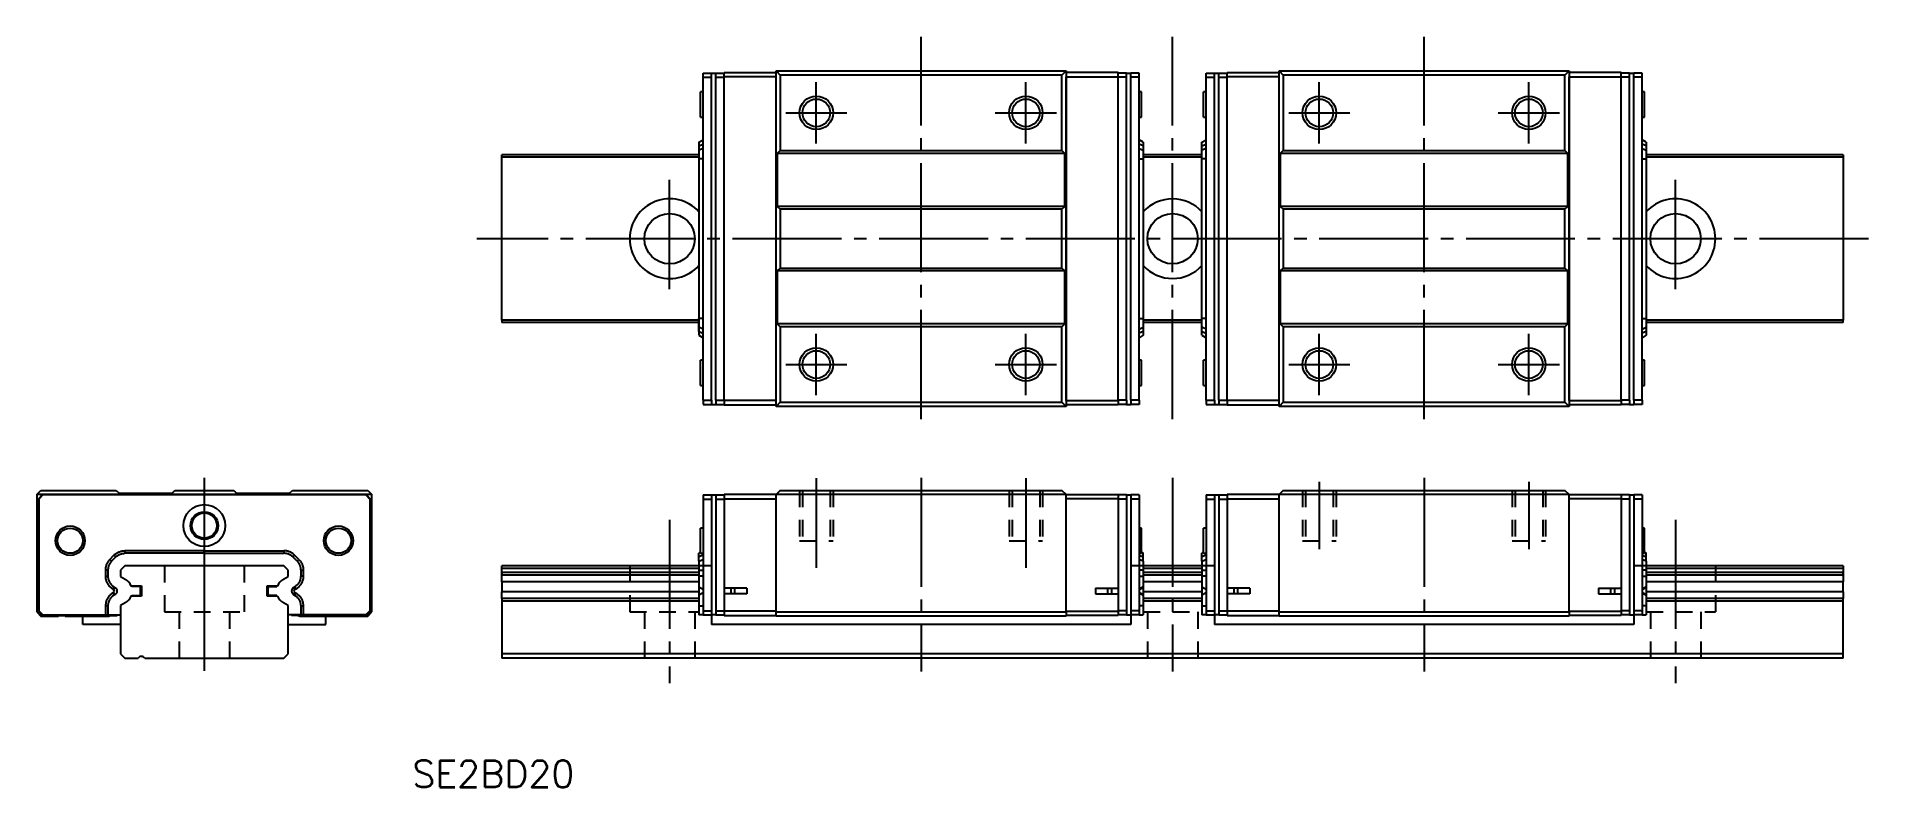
# Model space of a CAD drawing. Extents: x 42 to 260, y 706 to 796.
import ezdxf

# ---------------------------------------------------------------- set-up
doc = ezdxf.new("R2010")
doc.units = 0
doc.linetypes.add('CENTER', pattern=[17.5, 13, -1.5, 1.5, -1.5])
doc.linetypes.add('DASHED', pattern=[3.5, 2, -1.5])
doc.layers.get('0').update_dxf_attribs({"linetype": 'CONTINUOUS'})
doc.layers.add('CENTER', color=1, linetype='CENTER')
doc.styles.get("Standard").update_dxf_attribs({"font": 'txt.shx', "bigfont": '@extfont2.shx'})

msp = doc.modelspace()

# ---------------------------------------------------------------- linework, layer by layer
at = {"color": 7, "linetype": 'CONTINUOUS'}
for p, q in [((121.12, 791.55), (122.12, 791.55)), ((121.12, 791.05), (121.12, 791.55)), ((121.12, 752.55), (121.12, 791.05)), ((121.12, 791.05), (122.12, 791.05)), ((122.12, 791.05), (122.12, 791.55)), ((122.12, 791.55), (122.62, 791.55)), ((122.12, 752.55), (122.12, 791.05)), ((122.62, 791.55), (123.62, 791.55)), ((122.62, 791.05), (122.62, 791.55)), ((122.62, 752.55), (122.62, 791.05)), ((122.62, 791.05), (123.62, 791.05)), ((123.62, 791.6), (129.82, 791.6)), ((123.62, 791.1), (123.62, 791.6)), ((123.62, 752.5), (123.62, 791.1)), ((129.82, 791.1), (123.62, 791.1)), ((129.82, 791.8), (130.32, 791.3)), ((129.82, 791.8), (164.42, 791.8)), ((129.82, 791.1), (129.82, 791.8)), ((129.82, 752.5), (129.82, 791.1)), ((129.82, 752.5), (129.82, 791.1)), ((163.92, 791.3), (130.32, 791.3)), ((130.32, 791.3), (130.32, 782.3)), ((163.92, 791.3), (164.42, 791.8)), ((163.92, 782.3), (163.92, 791.3)), ((164.42, 791.8), (164.42, 791.1)), ((170.62, 791.6), (164.42, 791.6)), ((164.42, 791.1), (170.62, 791.1)), ((164.42, 752.5), (164.42, 791.1)), ((164.42, 791.1), (164.42, 752.5)), ((170.62, 791.1), (170.62, 791.6)), ((171.62, 791.55), (170.62, 791.55)), ((170.62, 752.5), (170.62, 791.1)), ((171.62, 791.05), (170.62, 791.05)), ((171.62, 791.05), (171.62, 791.55)), ((171.62, 791.55), (172.12, 791.55)), ((171.62, 752.55), (171.62, 791.05)), ((173.12, 791.55), (172.12, 791.55)), ((172.12, 791.05), (172.12, 791.55)), ((173.12, 791.05), (172.12, 791.05)), ((172.12, 752.55), (172.12, 791.05)), ((173.12, 791.05), (173.12, 791.55)), ((173.12, 752.55), (173.12, 791.05)), ((181.12, 791.55), (182.12, 791.55)), ((181.12, 791.05), (181.12, 791.55)), ((181.12, 752.55), (181.12, 791.05)), ((181.12, 791.05), (182.12, 791.05)), ((182.12, 791.05), (182.12, 791.55)), ((182.12, 791.55), (182.62, 791.55)), ((182.12, 752.55), (182.12, 791.05)), ((182.62, 791.55), (183.62, 791.55)), ((182.62, 791.05), (182.62, 791.55)), ((182.62, 752.55), (182.62, 791.05)), ((182.62, 791.05), (183.62, 791.05)), ((183.62, 791.6), (189.82, 791.6)), ((183.62, 791.1), (183.62, 791.6)), ((183.62, 752.5), (183.62, 791.1)), ((189.82, 791.1), (183.62, 791.1)), ((189.82, 791.8), (190.32, 791.3)), ((189.82, 791.8), (224.42, 791.8)), ((189.82, 791.1), (189.82, 791.8)), ((189.82, 752.5), (189.82, 791.1)), ((189.82, 752.5), (189.82, 791.1)), ((223.92, 791.3), (190.32, 791.3)), ((190.32, 791.3), (190.32, 782.3)), ((223.92, 791.3), (224.42, 791.8)), ((223.92, 782.3), (223.92, 791.3)), ((224.42, 791.8), (224.42, 791.1)), ((230.62, 791.6), (224.42, 791.6)), ((224.42, 791.1), (230.62, 791.1)), ((224.42, 752.5), (224.42, 791.1)), ((224.42, 791.1), (224.42, 752.5)), ((230.62, 791.1), (230.62, 791.6)), ((231.62, 791.55), (230.62, 791.55)), ((230.62, 752.5), (230.62, 791.1)), ((231.62, 791.05), (230.62, 791.05)), ((231.62, 791.05), (231.62, 791.55)), ((231.62, 791.55), (232.12, 791.55)), ((231.62, 752.55), (231.62, 791.05)), ((233.12, 791.55), (232.12, 791.55)), ((232.12, 791.05), (232.12, 791.55)), ((233.12, 791.05), (232.12, 791.05)), ((232.12, 752.55), (232.12, 791.05)), ((233.12, 791.05), (233.12, 791.55)), ((233.12, 752.55), (233.12, 791.05)), ((120.82, 786.3), (120.82, 789.3)), ((121.12, 789.3), (120.82, 789.3)), ((173.42, 789.3), (173.12, 789.3)), ((173.42, 786.3), (173.42, 789.3)), ((180.82, 786.3), (180.82, 789.3)), ((181.12, 789.3), (180.82, 789.3)), ((233.42, 789.3), (233.12, 789.3)), ((233.42, 786.3), (233.42, 789.3)), ((120.82, 786.3), (121.12, 786.3)), ((173.12, 786.3), (173.42, 786.3)), ((180.82, 786.3), (181.12, 786.3)), ((233.12, 786.3), (233.42, 786.3)), ((120.62, 783.3), (121.12, 783.6)), ((120.62, 783.3), (120.62, 760.3)), ((120.62, 782.86), (121.12, 783.07)), ((121.12, 782.57), (120.62, 782.36)), ((130.32, 782.3), (129.97, 781.95)), ((130.32, 782.3), (163.92, 782.3)), ((164.27, 781.95), (163.92, 782.3)), ((173.62, 783.3), (173.12, 783.6)), ((173.62, 782.86), (173.12, 783.07)), ((173.12, 782.57), (173.62, 782.36)), ((173.62, 783.3), (173.62, 760.3)), ((180.62, 783.3), (181.12, 783.6)), ((180.62, 760.3), (180.62, 783.3)), ((180.62, 782.86), (181.12, 783.07)), ((181.12, 782.57), (180.62, 782.36)), ((190.32, 782.3), (189.97, 781.95)), ((190.32, 782.3), (223.92, 782.3)), ((224.27, 781.95), (223.92, 782.3)), ((233.62, 783.3), (233.12, 783.6)), ((233.62, 782.86), (233.12, 783.07)), ((233.12, 782.57), (233.62, 782.36)), ((233.62, 783.3), (233.62, 760.3)), ((120.62, 781.8), (97.12, 781.8)), ((97.12, 781.5), (97.12, 781.8)), ((97.12, 762.1), (97.12, 781.5)), ((120.62, 781.5), (97.12, 781.5)), ((121.12, 781.3), (120.62, 781.3)), ((164.27, 781.95), (129.97, 781.95)), ((129.97, 781.95), (129.97, 775.65)), ((164.27, 775.65), (164.27, 781.95)), ((173.12, 781.3), (173.62, 781.3)), ((180.62, 781.8), (173.62, 781.8)), ((180.62, 781.5), (173.62, 781.5)), ((181.12, 781.3), (180.62, 781.3)), ((224.27, 781.95), (189.97, 781.95)), ((189.97, 781.95), (189.97, 775.65)), ((224.27, 775.65), (224.27, 781.95)), ((233.12, 781.3), (233.62, 781.3)), ((257.12, 781.8), (233.62, 781.8)), ((257.12, 781.5), (233.62, 781.5)), ((257.12, 781.8), (257.12, 781.5)), ((257.12, 781.5), (257.12, 762.1)), ((129.97, 775.65), (130.32, 775.3)), ((164.27, 775.65), (129.97, 775.65)), ((163.92, 775.3), (130.32, 775.3)), ((130.32, 775.3), (130.32, 768.3)), ((163.92, 775.3), (164.27, 775.65)), ((163.92, 768.3), (163.92, 775.3)), ((189.97, 775.65), (190.32, 775.3)), ((224.27, 775.65), (189.97, 775.65)), ((223.92, 775.3), (190.32, 775.3)), ((190.32, 775.3), (190.32, 768.3)), ((223.92, 775.3), (224.27, 775.65)), ((223.92, 768.3), (223.92, 775.3)), ((130.32, 768.3), (129.97, 767.95)), ((164.27, 767.95), (129.97, 767.95)), ((129.97, 767.95), (129.97, 761.65)), ((130.32, 768.3), (163.92, 768.3)), ((164.27, 767.95), (163.92, 768.3)), ((164.27, 761.65), (164.27, 767.95)), ((190.32, 768.3), (189.97, 767.95)), ((224.27, 767.95), (189.97, 767.95)), ((189.97, 767.95), (189.97, 761.65)), ((190.32, 768.3), (223.92, 768.3)), ((224.27, 767.95), (223.92, 768.3)), ((224.27, 761.65), (224.27, 767.95)), ((120.62, 762.1), (97.12, 762.1)), ((97.12, 762.1), (97.12, 761.8)), ((120.62, 761.8), (97.12, 761.8)), ((121.12, 762.3), (120.62, 762.3)), ((120.62, 761.24), (120.62, 762.3)), ((121.12, 761.03), (120.62, 761.24)), ((120.62, 760.74), (120.62, 761.24)), ((120.62, 760.74), (121.12, 760.53)), ((129.97, 761.65), (130.32, 761.3)), ((164.27, 761.65), (129.97, 761.65)), ((130.32, 761.3), (130.32, 752.3)), ((163.92, 761.3), (130.32, 761.3)), ((163.92, 761.3), (164.27, 761.65)), ((163.92, 752.3), (163.92, 761.3)), ((173.12, 762.3), (173.62, 762.3)), ((173.12, 761.03), (173.62, 761.24)), ((173.62, 760.74), (173.12, 760.53)), ((180.62, 762.1), (173.62, 762.1)), ((180.62, 761.8), (173.62, 761.8)), ((181.12, 762.3), (180.62, 762.3)), ((181.12, 761.03), (180.62, 761.24)), ((180.62, 760.74), (181.12, 760.53)), ((189.97, 761.65), (190.32, 761.3)), ((224.27, 761.65), (189.97, 761.65)), ((190.32, 761.3), (190.32, 752.3)), ((223.92, 761.3), (190.32, 761.3)), ((223.92, 761.3), (224.27, 761.65)), ((223.92, 752.3), (223.92, 761.3)), ((233.12, 762.3), (233.62, 762.3)), ((233.12, 761.03), (233.62, 761.24)), ((233.62, 760.74), (233.12, 760.53)), ((257.12, 762.1), (233.62, 762.1)), ((257.12, 761.8), (233.62, 761.8)), ((257.12, 761.8), (257.12, 762.1)), ((120.62, 760.3), (121.12, 760)), ((173.62, 760.3), (173.12, 760)), ((180.62, 760.3), (181.12, 760)), ((233.62, 760.3), (233.12, 760)), ((120.82, 754.3), (120.82, 757.3)), ((121.12, 757.3), (120.82, 757.3)), ((173.42, 757.3), (173.12, 757.3)), ((173.42, 754.3), (173.42, 757.3)), ((180.82, 754.3), (180.82, 757.3)), ((181.12, 757.3), (180.82, 757.3)), ((233.42, 757.3), (233.12, 757.3)), ((233.42, 754.3), (233.42, 757.3)), ((120.82, 754.3), (121.12, 754.3)), ((173.12, 754.3), (173.42, 754.3)), ((180.82, 754.3), (181.12, 754.3)), ((233.12, 754.3), (233.42, 754.3)), ((121.12, 752.55), (122.12, 752.55)), ((121.12, 752.55), (121.12, 752.05)), ((121.12, 752.05), (122.12, 752.05)), ((122.12, 752.55), (122.12, 752.05)), ((122.12, 752.05), (122.62, 752.05)), ((122.62, 752.55), (122.62, 752.05)), ((122.62, 752.55), (123.62, 752.55)), ((122.62, 752.05), (123.62, 752.05)), ((129.82, 752.5), (123.62, 752.5)), ((123.62, 752.5), (123.62, 752)), ((123.62, 752), (129.82, 752)), ((129.82, 751.8), (129.82, 752.5)), ((130.32, 752.3), (129.82, 751.8)), ((164.42, 751.8), (129.82, 751.8)), ((130.32, 752.3), (163.92, 752.3)), ((164.42, 751.8), (163.92, 752.3)), ((164.42, 752.5), (170.62, 752.5)), ((164.42, 752.5), (164.42, 751.8)), ((170.62, 752), (164.42, 752)), ((171.62, 752.55), (170.62, 752.55)), ((170.62, 752.5), (170.62, 752)), ((171.62, 752.05), (170.62, 752.05)), ((171.62, 752.55), (171.62, 752.05)), ((171.62, 752.05), (172.12, 752.05)), ((173.12, 752.55), (172.12, 752.55)), ((172.12, 752.55), (172.12, 752.05)), ((173.12, 752.05), (172.12, 752.05)), ((173.12, 752.55), (173.12, 752.05)), ((181.12, 752.55), (182.12, 752.55)), ((181.12, 752.55), (181.12, 752.05)), ((181.12, 752.05), (182.12, 752.05)), ((182.12, 752.55), (182.12, 752.05)), ((182.12, 752.05), (182.62, 752.05)), ((182.62, 752.55), (182.62, 752.05)), ((182.62, 752.55), (183.62, 752.55)), ((182.62, 752.05), (183.62, 752.05)), ((189.82, 752.5), (183.62, 752.5)), ((183.62, 752.5), (183.62, 752)), ((183.62, 752), (189.82, 752)), ((189.82, 751.8), (189.82, 752.5)), ((190.32, 752.3), (189.82, 751.8)), ((224.42, 751.8), (189.82, 751.8)), ((190.32, 752.3), (223.92, 752.3)), ((224.42, 751.8), (223.92, 752.3)), ((224.42, 752.5), (230.62, 752.5)), ((224.42, 752.5), (224.42, 751.8)), ((230.62, 752), (224.42, 752)), ((231.62, 752.55), (230.62, 752.55)), ((230.62, 752.5), (230.62, 752)), ((231.62, 752.05), (230.62, 752.05)), ((231.62, 752.55), (231.62, 752.05)), ((231.62, 752.05), (232.12, 752.05)), ((233.12, 752.55), (232.12, 752.55)), ((232.12, 752.55), (232.12, 752.05)), ((233.12, 752.05), (232.12, 752.05)), ((233.12, 752.55), (233.12, 752.05)), ((41.62, 741.3), (42.12, 741.8)), ((42.32, 741.3), (41.62, 741.3)), ((41.62, 741.3), (41.62, 727.3)), ((42.32, 741.3), (41.82, 740.8)), ((41.82, 740.8), (41.82, 730.15)), ((42.37, 741.25), (41.87, 740.75)), ((41.87, 740.75), (41.87, 727.45)), ((42.12, 741.8), (51.12, 741.8)), ((80.92, 741.3), (42.32, 741.3)), ((80.87, 741.25), (42.37, 741.25)), ((51.12, 741.8), (51.47, 741.45)), ((51.47, 741.45), (57.77, 741.45)), ((57.77, 741.45), (58.12, 741.8)), ((58.12, 741.8), (65.12, 741.8)), ((65.12, 741.8), (65.47, 741.45)), ((65.47, 741.45), (71.77, 741.45)), ((71.77, 741.45), (72.12, 741.8)), ((72.12, 741.8), (81.12, 741.8)), ((80.87, 741.25), (81.37, 740.75)), ((80.92, 741.3), (81.42, 740.8)), ((81.62, 741.3), (80.92, 741.3)), ((81.12, 741.8), (81.62, 741.3)), ((81.37, 740.75), (81.37, 727.45)), ((81.42, 740.8), (81.42, 730.15)), ((81.62, 727.3), (81.62, 741.3)), ((121.12, 741.25), (121.12, 740.75)), ((121.12, 741.25), (122.12, 741.25)), ((121.12, 740.75), (122.12, 740.75)), ((121.12, 740.75), (121.12, 727.45)), ((122.12, 741.25), (122.12, 740.75)), ((122.12, 741.25), (122.62, 741.25)), ((122.12, 740.75), (122.12, 727.45)), ((122.62, 741.25), (122.62, 740.75)), ((122.62, 741.25), (123.62, 741.25)), ((122.62, 740.75), (122.62, 727.45)), ((122.62, 740.75), (123.62, 740.75)), ((129.82, 741.3), (123.62, 741.3)), ((123.62, 741.3), (123.62, 740.8)), ((123.62, 740.8), (129.82, 740.8)), ((123.62, 740.8), (123.62, 730.15)), ((130.32, 741.8), (129.82, 741.3)), ((129.82, 727.3), (129.82, 741.3)), ((164.42, 741.3), (129.82, 741.3)), ((130.32, 741.8), (163.92, 741.8)), ((164.42, 741.3), (163.92, 741.8)), ((164.42, 741.3), (170.62, 741.3)), ((164.42, 727.3), (164.42, 741.3)), ((170.62, 740.8), (164.42, 740.8)), ((170.62, 741.3), (170.62, 740.8)), ((171.62, 741.25), (170.62, 741.25)), ((170.62, 740.8), (170.62, 730.15)), ((171.62, 740.75), (170.62, 740.75)), ((171.62, 741.25), (171.62, 740.75)), ((171.62, 741.25), (172.12, 741.25)), ((171.62, 740.75), (171.62, 727.45)), ((173.12, 741.25), (172.12, 741.25)), ((172.12, 741.25), (172.12, 740.75)), ((173.12, 740.75), (172.12, 740.75)), ((172.12, 740.75), (172.12, 727.45)), ((173.12, 741.25), (173.12, 740.75)), ((173.12, 740.75), (173.12, 727.45)), ((181.12, 741.25), (181.12, 740.75)), ((181.12, 741.25), (182.12, 741.25)), ((181.12, 740.75), (182.12, 740.75)), ((181.12, 740.75), (181.12, 727.45)), ((182.12, 741.25), (182.12, 740.75)), ((182.12, 741.25), (182.62, 741.25)), ((182.12, 740.75), (182.12, 727.45)), ((182.62, 741.25), (182.62, 740.75)), ((182.62, 741.25), (183.62, 741.25)), ((182.62, 740.75), (182.62, 727.45)), ((182.62, 740.75), (183.62, 740.75)), ((189.82, 741.3), (183.62, 741.3)), ((183.62, 741.3), (183.62, 740.8)), ((183.62, 740.8), (189.82, 740.8)), ((183.62, 740.8), (183.62, 730.15)), ((190.32, 741.8), (189.82, 741.3)), ((189.82, 727.3), (189.82, 741.3)), ((224.42, 741.3), (189.82, 741.3)), ((190.32, 741.8), (223.92, 741.8)), ((224.42, 741.3), (223.92, 741.8)), ((224.42, 741.3), (230.62, 741.3)), ((224.42, 727.3), (224.42, 741.3)), ((230.62, 740.8), (224.42, 740.8)), ((230.62, 741.3), (230.62, 740.8)), ((231.62, 741.25), (230.62, 741.25)), ((230.62, 740.8), (230.62, 730.15)), ((231.62, 740.75), (230.62, 740.75)), ((231.62, 741.25), (231.62, 740.75)), ((231.62, 741.25), (232.12, 741.25)), ((231.62, 740.75), (231.62, 727.45)), ((233.12, 741.25), (232.12, 741.25)), ((232.12, 741.25), (232.12, 740.75)), ((233.12, 740.75), (232.12, 740.75)), ((232.12, 740.75), (232.12, 727.45)), ((233.12, 741.25), (233.12, 740.75)), ((233.12, 740.75), (233.12, 727.45)), ((120.82, 735.8), (120.82, 737.3)), ((121.12, 737.3), (120.82, 737.3)), ((173.42, 737.3), (173.12, 737.3)), ((173.42, 735.8), (173.42, 737.3)), ((180.82, 735.8), (180.82, 737.3)), ((181.12, 737.3), (180.82, 737.3)), ((233.42, 737.3), (233.12, 737.3)), ((233.42, 735.8), (233.42, 737.3)), ((50.9, 734.13), (50.96, 734.18)), ((50.96, 734.18), (51.02, 734.23)), ((51.02, 734.23), (51.09, 734.27)), ((51.09, 734.27), (51.15, 734.32)), ((51.15, 734.32), (51.22, 734.36)), ((51.22, 734.36), (51.29, 734.39)), ((51.29, 734.39), (51.36, 734.43)), ((51.36, 734.43), (51.43, 734.46)), ((51.43, 734.46), (51.5, 734.49)), ((51.45, 734.14), (51.51, 734.17)), ((51.5, 734.49), (51.58, 734.51)), ((51.51, 734.17), (51.57, 734.19)), ((51.57, 734.19), (51.63, 734.22)), ((51.58, 734.51), (51.65, 734.54)), ((51.63, 734.22), (51.69, 734.24)), ((51.65, 734.54), (51.73, 734.56)), ((51.69, 734.24), (51.75, 734.25)), ((51.73, 734.56), (51.8, 734.57)), ((51.75, 734.25), (51.81, 734.27)), ((51.8, 734.57), (51.88, 734.58)), ((51.81, 734.27), (51.88, 734.28)), ((51.88, 734.58), (51.96, 734.59)), ((51.88, 734.28), (51.94, 734.29)), ((51.94, 734.29), (51.99, 734.29)), ((51.96, 734.59), (52.04, 734.6)), ((51.99, 734.29), (52.06, 734.3)), ((52.04, 734.6), (52.12, 734.6)), ((52.06, 734.3), (52.12, 734.3)), ((52.12, 734.6), (52.12, 734.3)), ((61.62, 734.6), (52.12, 734.6)), ((61.62, 734.3), (52.12, 734.3)), ((61.62, 734.3), (61.62, 734.6)), ((61.62, 734.6), (71.12, 734.6)), ((61.62, 734.3), (71.12, 734.3)), ((71.12, 734.6), (71.12, 734.3)), ((71.19, 734.6), (71.12, 734.6)), ((71.18, 734.3), (71.12, 734.3)), ((71.24, 734.29), (71.18, 734.3)), ((71.27, 734.59), (71.19, 734.6)), ((71.3, 734.29), (71.24, 734.29)), ((71.35, 734.58), (71.27, 734.59)), ((71.36, 734.28), (71.3, 734.29)), ((71.43, 734.57), (71.35, 734.58)), ((71.42, 734.27), (71.36, 734.28)), ((71.48, 734.25), (71.42, 734.27)), ((71.5, 734.56), (71.43, 734.57)), ((71.54, 734.24), (71.48, 734.25)), ((71.58, 734.54), (71.5, 734.56)), ((71.61, 734.22), (71.54, 734.24)), ((71.66, 734.51), (71.58, 734.54)), ((71.66, 734.19), (71.61, 734.22)), ((71.73, 734.49), (71.66, 734.51)), ((71.72, 734.17), (71.66, 734.19)), ((71.78, 734.14), (71.72, 734.17)), ((71.81, 734.46), (71.73, 734.49)), ((71.88, 734.43), (71.81, 734.46)), ((71.95, 734.39), (71.88, 734.43)), ((72.01, 734.36), (71.95, 734.39)), ((72.08, 734.32), (72.01, 734.36)), ((72.15, 734.27), (72.08, 734.32)), ((72.21, 734.23), (72.15, 734.27)), ((72.27, 734.18), (72.21, 734.23)), ((72.33, 734.13), (72.27, 734.18)), ((120.82, 734.42), (120.62, 734.3)), ((120.62, 733.86), (120.62, 734.3)), ((120.82, 734.3), (120.82, 735.8)), ((120.82, 734.3), (121.12, 734.3)), ((173.12, 734.3), (173.42, 734.3)), ((173.42, 734.3), (173.42, 735.8)), ((173.42, 734.42), (173.62, 734.3)), ((173.62, 733.86), (173.62, 734.3)), ((180.82, 734.42), (180.62, 734.3)), ((180.62, 733.86), (180.62, 734.3)), ((180.82, 734.3), (180.82, 735.8)), ((180.82, 734.3), (181.12, 734.3)), ((233.12, 734.3), (233.42, 734.3)), ((233.42, 734.3), (233.42, 735.8)), ((233.42, 734.42), (233.62, 734.3)), ((233.62, 733.86), (233.62, 734.3)), ((49.83, 732.53), (49.82, 732.45)), ((49.82, 732.45), (49.82, 732.38)), ((49.82, 732.38), (49.82, 732.3)), ((50.12, 732.3), (49.82, 732.3)), ((49.82, 732.3), (49.82, 731.58)), ((49.84, 732.61), (49.83, 732.53)), ((49.86, 732.69), (49.84, 732.61)), ((49.88, 732.76), (49.86, 732.69)), ((49.9, 732.84), (49.88, 732.76)), ((49.92, 732.91), (49.9, 732.84)), ((49.95, 732.99), (49.92, 732.91)), ((49.98, 733.06), (49.95, 732.99)), ((50.02, 733.13), (49.98, 733.06)), ((50.06, 733.2), (50.02, 733.13)), ((50.1, 733.26), (50.06, 733.2)), ((50.14, 733.33), (50.1, 733.26)), ((50.13, 732.48), (50.12, 732.42)), ((50.12, 732.42), (50.12, 732.36)), ((50.12, 732.36), (50.12, 732.3)), ((50.12, 732.3), (50.12, 731.58)), ((50.14, 732.54), (50.13, 732.48)), ((50.19, 733.39), (50.14, 733.33)), ((50.15, 732.6), (50.14, 732.54)), ((50.16, 732.66), (50.15, 732.6)), ((50.18, 732.73), (50.16, 732.66)), ((50.2, 732.79), (50.18, 732.73)), ((50.24, 733.45), (50.19, 733.39)), ((50.22, 732.85), (50.2, 732.79)), ((50.24, 732.9), (50.22, 732.85)), ((50.29, 733.51), (50.24, 733.45)), ((50.27, 732.96), (50.24, 732.9)), ((50.3, 733.01), (50.27, 732.96)), ((50.34, 733.57), (50.29, 733.51)), ((50.33, 733.08), (50.3, 733.01)), ((50.37, 733.14), (50.33, 733.08)), ((50.34, 733.57), (50.84, 734.07)), ((50.56, 733.36), (50.34, 733.57)), ((50.42, 733.2), (50.37, 733.14)), ((50.46, 733.25), (50.42, 733.2)), ((50.51, 733.31), (50.46, 733.25)), ((50.56, 733.36), (50.51, 733.31)), ((50.56, 733.36), (51.06, 733.86)), ((50.84, 734.07), (50.9, 734.13)), ((50.84, 734.07), (51.06, 733.86)), ((51.06, 733.86), (51.11, 733.91)), ((51.11, 733.91), (51.16, 733.95)), ((51.16, 733.95), (51.22, 734)), ((51.22, 734), (51.28, 734.04)), ((51.28, 734.04), (51.34, 734.08)), ((51.34, 734.08), (51.4, 734.12)), ((51.4, 734.12), (51.45, 734.14)), ((52.12, 732.8), (51.62, 732.3)), ((51.62, 732.3), (51.62, 731.52)), ((71.12, 732.8), (52.12, 732.8)), ((71.62, 732.3), (71.12, 732.8)), ((71.62, 731.52), (71.62, 732.3)), ((71.83, 734.12), (71.78, 734.14)), ((71.9, 734.08), (71.83, 734.12)), ((71.96, 734.04), (71.9, 734.08)), ((72.02, 734), (71.96, 734.04)), ((72.07, 733.95), (72.02, 734)), ((72.13, 733.91), (72.07, 733.95)), ((72.18, 733.86), (72.13, 733.91)), ((72.39, 734.07), (72.18, 733.86)), ((72.68, 733.36), (72.18, 733.86)), ((72.39, 734.07), (72.33, 734.13)), ((72.89, 733.57), (72.39, 734.07)), ((72.68, 733.36), (72.89, 733.57)), ((72.68, 733.36), (72.73, 733.31)), ((72.73, 733.31), (72.77, 733.25)), ((72.77, 733.25), (72.82, 733.2)), ((72.82, 733.2), (72.86, 733.14)), ((72.86, 733.14), (72.9, 733.08)), ((72.89, 733.57), (72.94, 733.51)), ((72.9, 733.08), (72.93, 733.01)), ((72.93, 733.01), (72.96, 732.96)), ((72.94, 733.51), (73, 733.45)), ((72.96, 732.96), (72.99, 732.9)), ((72.99, 732.9), (73.01, 732.85)), ((73, 733.45), (73.05, 733.39)), ((73.01, 732.85), (73.03, 732.79)), ((73.03, 732.79), (73.05, 732.73)), ((73.05, 733.39), (73.09, 733.33)), ((73.05, 732.73), (73.07, 732.66)), ((73.07, 732.66), (73.08, 732.6)), ((73.08, 732.6), (73.1, 732.54)), ((73.09, 733.33), (73.14, 733.26)), ((73.1, 732.54), (73.11, 732.48)), ((73.11, 732.48), (73.11, 732.42)), ((73.11, 732.42), (73.11, 732.36)), ((73.11, 732.36), (73.12, 732.3)), ((73.12, 732.3), (73.12, 731.58)), ((73.12, 732.3), (73.42, 732.3)), ((73.14, 733.26), (73.18, 733.2)), ((73.18, 733.2), (73.21, 733.13)), ((73.21, 733.13), (73.25, 733.06)), ((73.25, 733.06), (73.28, 732.99)), ((73.28, 732.99), (73.31, 732.91)), ((73.31, 732.91), (73.33, 732.84)), ((73.33, 732.84), (73.35, 732.76)), ((73.35, 732.76), (73.37, 732.69)), ((73.37, 732.69), (73.39, 732.61)), ((73.39, 732.61), (73.4, 732.53)), ((73.4, 732.53), (73.41, 732.45)), ((73.41, 732.45), (73.41, 732.38)), ((73.41, 732.38), (73.42, 732.3)), ((73.42, 732.3), (73.42, 731.58)), ((122.12, 732.8), (97.12, 732.8)), ((97.12, 730.9), (97.12, 732.8)), ((120.62, 732.5), (97.12, 732.5)), ((120.62, 732.02), (97.12, 732.02)), ((97.12, 732.02), (97.12, 731.7)), ((121.12, 734.07), (120.62, 733.86)), ((120.62, 733.36), (120.62, 733.86)), ((120.62, 733.36), (121.12, 733.57)), ((120.62, 733.36), (120.62, 732.3)), ((120.62, 732.3), (120.62, 731.58)), ((120.62, 732.3), (121.12, 732.3)), ((182.12, 732.8), (172.12, 732.8)), ((173.12, 734.07), (173.62, 733.86)), ((173.62, 733.36), (173.12, 733.57)), ((173.62, 732.3), (173.12, 732.3)), ((173.62, 733.36), (173.62, 733.86)), ((173.62, 733.36), (173.62, 732.3)), ((180.62, 732.5), (173.62, 732.5)), ((173.62, 732.3), (173.62, 731.58)), ((180.62, 732.02), (173.62, 732.02)), ((181.12, 734.07), (180.62, 733.86)), ((180.62, 733.36), (180.62, 733.86)), ((180.62, 733.36), (181.12, 733.57)), ((180.62, 733.36), (180.62, 732.3)), ((180.62, 732.3), (180.62, 731.58)), ((180.62, 732.3), (181.12, 732.3)), ((257.12, 732.8), (232.12, 732.8)), ((233.12, 734.07), (233.62, 733.86)), ((233.62, 733.36), (233.12, 733.57)), ((233.62, 732.3), (233.12, 732.3)), ((233.62, 733.36), (233.62, 733.86)), ((233.62, 733.36), (233.62, 732.3)), ((257.12, 732.5), (233.62, 732.5)), ((233.62, 732.3), (233.62, 731.58)), ((257.12, 732.02), (233.62, 732.02)), ((257.12, 732.8), (257.12, 730.9)), ((257.12, 731.7), (257.12, 732.02)), ((41.82, 730.15), (41.87, 730.15)), ((41.82, 730.15), (41.82, 729.45)), ((49.82, 731.58), (50.12, 731.58)), ((49.82, 731.58), (49.82, 731.5)), ((49.82, 731.5), (49.82, 731.42)), ((49.82, 731.42), (49.83, 731.34)), ((49.83, 731.34), (49.84, 731.26)), ((49.84, 731.26), (49.86, 731.19)), ((49.86, 731.19), (49.88, 731.11)), ((49.88, 731.11), (49.9, 731.04)), ((49.9, 731.04), (49.92, 730.96)), ((49.92, 730.96), (49.95, 730.89)), ((49.95, 730.89), (49.99, 730.82)), ((49.99, 730.82), (50.02, 730.75)), ((50.02, 730.75), (50.06, 730.68)), ((50.06, 730.68), (50.1, 730.61)), ((50.1, 730.61), (50.14, 730.54)), ((50.12, 731.58), (50.12, 731.5)), ((50.12, 731.5), (50.12, 731.43)), ((50.12, 731.43), (50.13, 731.35)), ((50.13, 731.35), (50.15, 731.27)), ((50.14, 730.54), (50.19, 730.48)), ((50.15, 731.27), (50.16, 731.2)), ((50.16, 731.2), (50.19, 731.13)), ((50.19, 731.13), (50.21, 731.07)), ((50.19, 730.48), (50.24, 730.42)), ((50.21, 731.07), (50.23, 731.01)), ((50.23, 731.01), (50.25, 730.95)), ((50.24, 730.42), (50.29, 730.36)), ((50.25, 730.95), (50.28, 730.9)), ((50.28, 730.9), (50.31, 730.84)), ((50.29, 730.36), (50.34, 730.31)), ((50.31, 730.84), (50.34, 730.78)), ((50.34, 730.78), (50.38, 730.73)), ((50.34, 730.31), (50.72, 730.02)), ((50.38, 730.73), (50.42, 730.68)), ((50.42, 730.68), (50.46, 730.63)), ((50.46, 730.63), (50.5, 730.58)), ((50.5, 730.58), (50.54, 730.54)), ((50.54, 730.54), (50.58, 730.49)), ((50.58, 730.49), (50.63, 730.45)), ((50.63, 730.45), (50.68, 730.41)), ((50.68, 730.41), (50.73, 730.37)), ((50.87, 730.28), (50.72, 730.02)), ((50.72, 730.02), (50.8, 729.97)), ((50.73, 730.37), (50.78, 730.33)), ((50.78, 730.33), (50.82, 730.31)), ((50.8, 729.97), (50.95, 730.23)), ((50.87, 729.9), (50.8, 729.97)), ((50.82, 730.31), (50.87, 730.28)), ((50.87, 730.28), (50.95, 730.23)), ((50.87, 729.9), (50.88, 729.9)), ((50.9, 729.8), (50.88, 729.9)), ((50.88, 729.7), (50.9, 729.8)), ((50.95, 730.23), (50.97, 730.22)), ((50.97, 730.22), (50.99, 730.2)), ((50.99, 730.2), (51.01, 730.19)), ((51.01, 730.19), (51.03, 730.17)), ((51.03, 730.17), (51.05, 730.16)), ((51.05, 730.16), (51.07, 730.14)), ((51.07, 730.14), (51.08, 730.13)), ((51.08, 730.13), (51.09, 730.11)), ((51.09, 730.11), (51.11, 730.09)), ((51.11, 730.09), (51.12, 730.08)), ((51.12, 730.08), (51.13, 730.06)), ((51.13, 730.06), (51.14, 730.04)), ((51.14, 730.04), (51.15, 730.02)), ((51.15, 730.02), (51.16, 730)), ((51.16, 730), (51.17, 729.98)), ((51.17, 729.98), (51.17, 729.96)), ((51.17, 729.96), (51.18, 729.94)), ((51.18, 729.94), (51.19, 729.92)), ((51.19, 729.92), (51.19, 729.9)), ((51.19, 729.9), (51.19, 729.88)), ((51.19, 729.88), (51.2, 729.86)), ((51.2, 729.86), (51.2, 729.84)), ((51.2, 729.84), (51.2, 729.82)), ((51.2, 729.82), (51.2, 729.8)), ((51.2, 729.8), (51.2, 729.78)), ((51.62, 731.52), (52.18, 731.2)), ((52.9, 730.4), (54.12, 730.4)), ((52.97, 730.35), (52.95, 730.4)), ((53.82, 730.35), (52.97, 730.35)), ((54.02, 729.45), (54.02, 730.15)), ((54.12, 730.4), (54.12, 729.2)), ((69.12, 730.4), (70.33, 730.4)), ((69.12, 729.2), (69.12, 730.4)), ((69.22, 729.45), (69.22, 730.15)), ((69.42, 730.35), (70.26, 730.35)), ((70.26, 730.35), (70.28, 730.4)), ((71.06, 731.2), (71.62, 731.52)), ((72.04, 729.88), (72.03, 729.86)), ((72.03, 729.86), (72.03, 729.84)), ((72.03, 729.84), (72.03, 729.82)), ((72.03, 729.82), (72.03, 729.8)), ((72.03, 729.8), (72.03, 729.78)), ((72.05, 729.92), (72.04, 729.9)), ((72.04, 729.9), (72.04, 729.88)), ((72.06, 729.96), (72.05, 729.94)), ((72.05, 729.94), (72.05, 729.92)), ((72.07, 729.98), (72.06, 729.96)), ((72.08, 730.02), (72.07, 730)), ((72.07, 730), (72.07, 729.98)), ((72.09, 730.04), (72.08, 730.02)), ((72.1, 730.06), (72.09, 730.04)), ((72.11, 730.08), (72.1, 730.06)), ((72.13, 730.09), (72.11, 730.08)), ((72.14, 730.11), (72.13, 730.09)), ((72.15, 730.13), (72.14, 730.11)), ((72.17, 730.14), (72.15, 730.13)), ((72.18, 730.16), (72.17, 730.14)), ((72.2, 730.17), (72.18, 730.16)), ((72.22, 730.19), (72.2, 730.17)), ((72.24, 730.2), (72.22, 730.19)), ((72.26, 730.22), (72.24, 730.2)), ((72.28, 730.23), (72.26, 730.22)), ((72.37, 730.28), (72.28, 730.23)), ((72.43, 729.97), (72.28, 730.23)), ((72.33, 729.8), (72.36, 729.9)), ((72.36, 729.7), (72.33, 729.8)), ((72.36, 729.9), (72.43, 729.97)), ((72.36, 729.9), (72.36, 729.9)), ((72.41, 730.31), (72.37, 730.28)), ((72.37, 730.28), (72.52, 730.02)), ((72.45, 730.33), (72.41, 730.31)), ((72.52, 730.02), (72.43, 729.97)), ((72.5, 730.37), (72.45, 730.33)), ((72.55, 730.41), (72.5, 730.37)), ((72.89, 730.31), (72.52, 730.02)), ((72.6, 730.45), (72.55, 730.41)), ((72.65, 730.49), (72.6, 730.45)), ((72.69, 730.54), (72.65, 730.49)), ((72.74, 730.58), (72.69, 730.54)), ((72.78, 730.63), (72.74, 730.58)), ((72.82, 730.68), (72.78, 730.63)), ((72.85, 730.73), (72.82, 730.68)), ((72.89, 730.78), (72.85, 730.73)), ((72.92, 730.84), (72.89, 730.78)), ((72.94, 730.36), (72.89, 730.31)), ((72.95, 730.9), (72.92, 730.84)), ((72.99, 730.42), (72.94, 730.36)), ((72.98, 730.95), (72.95, 730.9)), ((73, 731.01), (72.98, 730.95)), ((73.04, 730.48), (72.99, 730.42)), ((73.03, 731.07), (73, 731.01)), ((73.05, 731.13), (73.03, 731.07)), ((73.09, 730.54), (73.04, 730.48)), ((73.07, 731.2), (73.05, 731.13)), ((73.08, 731.27), (73.07, 731.2)), ((73.1, 731.35), (73.08, 731.27)), ((73.13, 730.61), (73.09, 730.54)), ((73.11, 731.43), (73.1, 731.35)), ((73.12, 731.58), (73.11, 731.5)), ((73.11, 731.5), (73.11, 731.43)), ((73.42, 731.58), (73.12, 731.58)), ((73.17, 730.68), (73.13, 730.61)), ((73.21, 730.75), (73.17, 730.68)), ((73.25, 730.82), (73.21, 730.75)), ((73.28, 730.89), (73.25, 730.82)), ((73.31, 730.96), (73.28, 730.89)), ((73.33, 731.04), (73.31, 730.96)), ((73.35, 731.11), (73.33, 731.04)), ((73.37, 731.19), (73.35, 731.11)), ((73.39, 731.26), (73.37, 731.19)), ((73.4, 731.34), (73.39, 731.26)), ((73.41, 731.42), (73.4, 731.34)), ((73.42, 731.58), (73.41, 731.5)), ((73.41, 731.5), (73.41, 731.42)), ((81.42, 730.15), (81.37, 730.15)), ((81.42, 730.15), (81.42, 729.45)), ((120.62, 731.7), (97.12, 731.7)), ((120.62, 730.9), (97.12, 730.9)), ((97.12, 730.9), (97.12, 729.7)), ((121.12, 731.58), (120.62, 731.58)), ((120.62, 731.58), (120.62, 730.28)), ((120.62, 730.28), (121.12, 730.02)), ((120.62, 730.28), (120.62, 730.23)), ((121.12, 729.97), (120.62, 730.23)), ((120.62, 730.23), (120.62, 729.36)), ((126.32, 730.15), (123.62, 730.15)), ((123.62, 730.15), (123.62, 729.45)), ((124.42, 730.15), (124.42, 729.45)), ((124.88, 730.15), (124.88, 729.45)), ((126.32, 730.15), (126.32, 729.45)), ((167.92, 730.15), (170.62, 730.15)), ((167.92, 730.15), (167.92, 729.45)), ((169.36, 730.15), (169.36, 729.45)), ((169.82, 730.15), (169.82, 729.45)), ((170.62, 730.15), (170.62, 729.45)), ((173.12, 731.58), (173.62, 731.58)), ((173.62, 730.28), (173.12, 730.02)), ((173.12, 729.97), (173.62, 730.23)), ((180.62, 731.7), (173.62, 731.7)), ((173.62, 731.58), (173.62, 730.28)), ((180.62, 730.9), (173.62, 730.9)), ((173.62, 730.28), (173.62, 730.23)), ((173.62, 730.23), (173.62, 729.36)), ((181.12, 731.58), (180.62, 731.58)), ((180.62, 731.58), (180.62, 730.28)), ((180.62, 730.28), (181.12, 730.02)), ((180.62, 730.28), (180.62, 730.23)), ((181.12, 729.97), (180.62, 730.23)), ((180.62, 730.23), (180.62, 729.36)), ((186.32, 730.15), (183.62, 730.15)), ((183.62, 730.15), (183.62, 729.45)), ((184.42, 730.15), (184.42, 729.45)), ((184.88, 730.15), (184.88, 729.45)), ((186.32, 730.15), (186.32, 729.45)), ((227.92, 730.15), (230.62, 730.15)), ((227.92, 730.15), (227.92, 729.45)), ((229.36, 730.15), (229.36, 729.45)), ((229.82, 730.15), (229.82, 729.45)), ((230.62, 730.15), (230.62, 729.45)), ((233.12, 731.58), (233.62, 731.58)), ((233.62, 730.28), (233.12, 730.02)), ((233.12, 729.97), (233.62, 730.23)), ((257.12, 731.7), (233.62, 731.7)), ((233.62, 731.58), (233.62, 730.28)), ((257.12, 730.9), (233.62, 730.9)), ((233.62, 730.28), (233.62, 730.23)), ((233.62, 730.23), (233.62, 729.36)), ((257.12, 729.7), (257.12, 730.9)), ((41.82, 729.45), (41.82, 727.4)), ((41.82, 729.45), (41.87, 729.45)), ((49.88, 728.48), (49.82, 728.02)), ((50.12, 728.02), (49.82, 728.02)), ((49.82, 728.02), (49.82, 726.95)), ((49.9, 728.56), (49.88, 728.48)), ((49.92, 728.63), (49.9, 728.56)), ((49.95, 728.7), (49.92, 728.63)), ((49.98, 728.77), (49.95, 728.7)), ((50.02, 728.85), (49.98, 728.77)), ((50.06, 728.91), (50.02, 728.85)), ((50.1, 728.98), (50.06, 728.91)), ((50.14, 729.05), (50.1, 728.98)), ((50.13, 728.24), (50.12, 728.18)), ((50.12, 728.18), (50.12, 728.11)), ((50.12, 728.11), (50.12, 728.07)), ((50.12, 728.07), (50.12, 728.02)), ((50.12, 728.02), (50.12, 726.95)), ((50.14, 728.3), (50.13, 728.24)), ((50.19, 729.11), (50.14, 729.05)), ((50.16, 728.37), (50.14, 728.3)), ((50.17, 728.43), (50.16, 728.37)), ((50.19, 728.49), (50.17, 728.43)), ((50.24, 729.17), (50.19, 729.11)), ((50.21, 728.55), (50.19, 728.49)), ((50.24, 728.6), (50.21, 728.55)), ((50.29, 729.23), (50.24, 729.17)), ((50.26, 728.66), (50.24, 728.6)), ((50.29, 728.72), (50.26, 728.66)), ((50.34, 729.29), (50.29, 729.23)), ((50.32, 728.78), (50.29, 728.72)), ((50.36, 728.83), (50.32, 728.78)), ((50.4, 729.34), (50.34, 729.29)), ((50.39, 728.88), (50.36, 728.83)), ((50.43, 728.93), (50.39, 728.88)), ((50.46, 729.39), (50.4, 729.34)), ((50.47, 728.98), (50.43, 728.93)), ((50.52, 729.44), (50.46, 729.39)), ((50.51, 729.03), (50.47, 728.98)), ((50.56, 729.08), (50.51, 729.03)), ((50.58, 729.49), (50.52, 729.44)), ((50.62, 729.14), (50.56, 729.08)), ((50.65, 729.53), (50.58, 729.49)), ((50.68, 729.19), (50.62, 729.14)), ((50.72, 729.58), (50.65, 729.53)), ((50.74, 729.23), (50.68, 729.19)), ((50.8, 729.62), (50.72, 729.58)), ((50.72, 729.58), (50.87, 729.32)), ((50.8, 729.28), (50.74, 729.23)), ((50.8, 729.62), (50.87, 729.7)), ((50.95, 729.36), (50.8, 729.62)), ((50.87, 729.32), (50.8, 729.28)), ((50.95, 729.36), (50.87, 729.32)), ((50.97, 729.38), (50.95, 729.36)), ((50.99, 729.39), (50.97, 729.38)), ((51, 729.4), (50.99, 729.39)), ((51.02, 729.41), (51, 729.4)), ((51.03, 729.42), (51.02, 729.41)), ((51.05, 729.44), (51.03, 729.42)), ((51.06, 729.45), (51.05, 729.44)), ((51.08, 729.47), (51.06, 729.45)), ((51.09, 729.49), (51.08, 729.47)), ((51.1, 729.5), (51.09, 729.49)), ((51.12, 729.52), (51.1, 729.5)), ((51.13, 729.54), (51.12, 729.52)), ((51.14, 729.55), (51.13, 729.54)), ((51.15, 729.57), (51.14, 729.55)), ((51.16, 729.59), (51.15, 729.57)), ((51.17, 729.61), (51.16, 729.59)), ((51.18, 729.65), (51.17, 729.63)), ((51.17, 729.63), (51.17, 729.61)), ((51.19, 729.67), (51.18, 729.65)), ((51.2, 729.73), (51.19, 729.71)), ((51.19, 729.71), (51.19, 729.69)), ((51.19, 729.69), (51.19, 729.67)), ((51.2, 729.78), (51.2, 729.75)), ((51.2, 729.75), (51.2, 729.73)), ((52.18, 728.4), (51.62, 728.07)), ((51.62, 728.07), (51.62, 722.3)), ((54.12, 729.2), (52.9, 729.2)), ((52.95, 729.2), (52.97, 729.25)), ((52.97, 729.25), (53.82, 729.25)), ((70.33, 729.2), (69.12, 729.2)), ((70.26, 729.25), (69.42, 729.25)), ((70.28, 729.2), (70.26, 729.25)), ((71.62, 728.07), (71.06, 728.4)), ((71.62, 722.3), (71.62, 728.07)), ((72.03, 729.78), (72.03, 729.75)), ((72.03, 729.75), (72.03, 729.73)), ((72.03, 729.73), (72.04, 729.71)), ((72.04, 729.71), (72.04, 729.69)), ((72.04, 729.69), (72.05, 729.67)), ((72.05, 729.67), (72.05, 729.65)), ((72.05, 729.65), (72.06, 729.63)), ((72.06, 729.63), (72.07, 729.61)), ((72.07, 729.61), (72.07, 729.59)), ((72.07, 729.59), (72.08, 729.57)), ((72.08, 729.57), (72.09, 729.55)), ((72.09, 729.55), (72.1, 729.54)), ((72.1, 729.54), (72.12, 729.52)), ((72.12, 729.52), (72.13, 729.5)), ((72.13, 729.5), (72.14, 729.49)), ((72.14, 729.49), (72.15, 729.47)), ((72.15, 729.47), (72.17, 729.45)), ((72.17, 729.45), (72.18, 729.44)), ((72.18, 729.44), (72.2, 729.42)), ((72.2, 729.42), (72.21, 729.41)), ((72.21, 729.41), (72.23, 729.4)), ((72.23, 729.4), (72.25, 729.39)), ((72.25, 729.39), (72.26, 729.38)), ((72.26, 729.38), (72.28, 729.36)), ((72.28, 729.36), (72.43, 729.62)), ((72.28, 729.36), (72.37, 729.32)), ((72.43, 729.62), (72.36, 729.7)), ((72.52, 729.58), (72.37, 729.32)), ((72.37, 729.32), (72.43, 729.28)), ((72.43, 729.62), (72.52, 729.58)), ((72.43, 729.28), (72.49, 729.23)), ((72.49, 729.23), (72.56, 729.19)), ((72.52, 729.58), (72.58, 729.53)), ((72.56, 729.19), (72.61, 729.14)), ((72.58, 729.53), (72.65, 729.49)), ((72.61, 729.14), (72.67, 729.08)), ((72.65, 729.49), (72.71, 729.44)), ((72.67, 729.08), (72.72, 729.03)), ((72.71, 729.44), (72.77, 729.39)), ((72.72, 729.03), (72.76, 728.98)), ((72.76, 728.98), (72.8, 728.93)), ((72.77, 729.39), (72.83, 729.34)), ((72.8, 728.93), (72.84, 728.88)), ((72.83, 729.34), (72.89, 729.29)), ((72.84, 728.88), (72.88, 728.83)), ((72.88, 728.83), (72.91, 728.78)), ((72.89, 729.29), (72.94, 729.23)), ((72.91, 728.78), (72.94, 728.72)), ((72.94, 729.23), (73, 729.17)), ((72.94, 728.72), (72.97, 728.66)), ((72.97, 728.66), (73, 728.6)), ((73, 729.17), (73.04, 729.11)), ((73, 728.6), (73.02, 728.55)), ((73.02, 728.55), (73.04, 728.49)), ((73.04, 729.11), (73.09, 729.05)), ((73.04, 728.49), (73.06, 728.43)), ((73.06, 728.43), (73.07, 728.37)), ((73.07, 728.37), (73.09, 728.3)), ((73.09, 729.05), (73.13, 728.98)), ((73.09, 728.3), (73.1, 728.24)), ((73.1, 728.24), (73.11, 728.18)), ((73.11, 728.18), (73.11, 728.11)), ((73.11, 728.11), (73.12, 728.07)), ((73.12, 728.07), (73.12, 728.02)), ((73.12, 728.02), (73.12, 726.95)), ((73.12, 728.02), (73.42, 728.02)), ((73.13, 728.98), (73.18, 728.91)), ((73.18, 728.91), (73.21, 728.85)), ((73.21, 728.85), (73.25, 728.77)), ((73.25, 728.77), (73.28, 728.7)), ((73.28, 728.7), (73.31, 728.63)), ((73.31, 728.63), (73.33, 728.56)), ((73.33, 728.56), (73.35, 728.48)), ((73.35, 728.48), (73.42, 728.02)), ((73.42, 728.02), (73.42, 726.95)), ((81.42, 729.45), (81.37, 729.45)), ((81.42, 729.45), (81.42, 727.4)), ((120.62, 729.7), (97.12, 729.7)), ((97.12, 728.9), (97.12, 729.7)), ((120.62, 728.9), (97.12, 728.9)), ((97.12, 728.9), (97.12, 728.57)), ((97.12, 728.57), (97.12, 721.8)), ((120.62, 728.57), (97.12, 728.57)), ((120.62, 729.36), (121.12, 729.62)), ((121.12, 729.58), (120.62, 729.32)), ((120.62, 729.36), (120.62, 729.32)), ((120.62, 729.32), (120.62, 728.02)), ((120.62, 728.02), (120.62, 726.95)), ((120.62, 728.02), (121.12, 728.02)), ((123.62, 729.45), (123.62, 727.4)), ((126.32, 729.45), (123.62, 729.45)), ((167.92, 729.45), (170.62, 729.45)), ((170.62, 729.45), (170.62, 727.4)), ((173.62, 729.36), (173.12, 729.62)), ((173.12, 729.58), (173.62, 729.32)), ((173.62, 728.02), (173.12, 728.02)), ((180.62, 729.7), (173.62, 729.7)), ((173.62, 729.36), (173.62, 729.32)), ((173.62, 729.32), (173.62, 728.02)), ((180.62, 728.9), (173.62, 728.9)), ((180.62, 728.57), (173.62, 728.57)), ((173.62, 728.02), (173.62, 726.95)), ((180.62, 729.36), (181.12, 729.62)), ((181.12, 729.58), (180.62, 729.32)), ((180.62, 729.36), (180.62, 729.32)), ((180.62, 729.32), (180.62, 728.02)), ((180.62, 728.02), (180.62, 726.95)), ((180.62, 728.02), (181.12, 728.02)), ((183.62, 729.45), (183.62, 727.4)), ((186.32, 729.45), (183.62, 729.45)), ((227.92, 729.45), (230.62, 729.45)), ((230.62, 729.45), (230.62, 727.4)), ((233.62, 729.36), (233.12, 729.62)), ((233.12, 729.58), (233.62, 729.32)), ((233.62, 728.02), (233.12, 728.02)), ((257.12, 729.7), (233.62, 729.7)), ((233.62, 729.36), (233.62, 729.32)), ((233.62, 729.32), (233.62, 728.02)), ((257.12, 728.9), (233.62, 728.9)), ((257.12, 728.57), (233.62, 728.57)), ((233.62, 728.02), (233.62, 726.95)), ((257.12, 729.7), (257.12, 728.9)), ((257.12, 728.57), (257.12, 728.9)), ((257.12, 721.8), (257.12, 728.57)), ((41.62, 727.3), (42.12, 726.8)), ((41.82, 727.4), (42.32, 726.9)), ((41.87, 727.45), (42.37, 726.95)), ((42.12, 726.8), (44.22, 726.8)), ((42.32, 726.9), (51.22, 726.9)), ((42.37, 726.95), (49.82, 726.95)), ((45.02, 726.8), (50.22, 726.8)), ((47.12, 725.8), (47.12, 726.8)), ((51.62, 725.8), (47.12, 725.8)), ((49.82, 726.95), (50.12, 726.95)), ((50.12, 726.95), (51.62, 726.95)), ((50.22, 726.8), (50.42, 726.9)), ((51.22, 726.9), (51.22, 726.95)), ((73.12, 726.95), (71.62, 726.95)), ((71.62, 725.8), (76.12, 725.8)), ((72.02, 726.9), (72.02, 726.95)), ((80.92, 726.9), (72.02, 726.9)), ((72.82, 726.9), (73.02, 726.8)), ((73.02, 726.8), (81.12, 726.8)), ((73.42, 726.95), (73.12, 726.95)), ((80.87, 726.95), (73.42, 726.95)), ((76.12, 725.8), (76.12, 726.8)), ((81.37, 727.45), (80.87, 726.95)), ((81.42, 727.4), (80.92, 726.9)), ((81.12, 726.8), (81.62, 727.3)), ((121.12, 726.95), (120.62, 726.95)), ((121.12, 727.45), (121.12, 726.95)), ((121.12, 727.45), (122.12, 727.45)), ((121.12, 726.95), (122.12, 726.95)), ((122.12, 727.45), (122.12, 726.95)), ((122.62, 726.95), (122.12, 726.95)), ((122.12, 726.95), (122.12, 725.8)), ((172.12, 725.8), (122.12, 725.8)), ((122.62, 727.45), (122.62, 726.95)), ((122.62, 727.45), (123.62, 727.45)), ((122.62, 726.95), (123.62, 726.95)), ((123.62, 727.4), (123.62, 726.9)), ((129.82, 727.4), (123.62, 727.4)), ((123.62, 726.9), (129.82, 726.9)), ((129.82, 726.8), (129.82, 727.3)), ((129.82, 727.3), (164.42, 727.3)), ((164.42, 726.8), (129.82, 726.8)), ((164.42, 727.4), (170.62, 727.4)), ((164.42, 727.3), (164.42, 726.8)), ((170.62, 726.9), (164.42, 726.9)), ((171.62, 727.45), (170.62, 727.45)), ((170.62, 727.4), (170.62, 726.9)), ((171.62, 726.95), (170.62, 726.95)), ((171.62, 727.45), (171.62, 726.95)), ((171.62, 726.95), (172.12, 726.95)), ((173.12, 727.45), (172.12, 727.45)), ((172.12, 727.45), (172.12, 726.95)), ((173.12, 726.95), (172.12, 726.95)), ((172.12, 726.95), (172.12, 725.8)), ((173.12, 727.45), (173.12, 726.95)), ((173.12, 726.95), (173.62, 726.95)), ((181.12, 726.95), (180.62, 726.95)), ((181.12, 727.45), (181.12, 726.95)), ((181.12, 727.45), (182.12, 727.45)), ((181.12, 726.95), (182.12, 726.95)), ((182.12, 727.45), (182.12, 726.95)), ((182.62, 726.95), (182.12, 726.95)), ((182.12, 726.95), (182.12, 725.8)), ((232.12, 725.8), (182.12, 725.8)), ((182.62, 727.45), (182.62, 726.95)), ((182.62, 727.45), (183.62, 727.45)), ((182.62, 726.95), (183.62, 726.95)), ((183.62, 727.4), (183.62, 726.9)), ((189.82, 727.4), (183.62, 727.4)), ((183.62, 726.9), (189.82, 726.9)), ((189.82, 726.8), (189.82, 727.3)), ((189.82, 727.3), (224.42, 727.3)), ((224.42, 726.8), (189.82, 726.8)), ((224.42, 727.4), (230.62, 727.4)), ((224.42, 727.3), (224.42, 726.8)), ((230.62, 726.9), (224.42, 726.9)), ((231.62, 727.45), (230.62, 727.45)), ((230.62, 727.4), (230.62, 726.9)), ((231.62, 726.95), (230.62, 726.95)), ((231.62, 727.45), (231.62, 726.95)), ((231.62, 726.95), (232.12, 726.95)), ((233.12, 727.45), (232.12, 727.45)), ((232.12, 727.45), (232.12, 726.95)), ((233.12, 726.95), (232.12, 726.95)), ((232.12, 726.95), (232.12, 725.8)), ((233.12, 727.45), (233.12, 726.95)), ((233.12, 726.95), (233.62, 726.95)), ((51.62, 722.3), (52.12, 721.8)), ((52.12, 721.8), (53.72, 721.8)), ((54.52, 721.8), (71.12, 721.8)), ((71.12, 721.8), (71.62, 722.3)), ((257.12, 722.3), (97.12, 722.3)), ((257.12, 721.8), (97.12, 721.8))]:
    msp.add_line(p, q, dxfattribs=at)
at = {"color": 3, "linetype": 'DASHED'}
for p, q in [((132.62, 741.8), (132.62, 735.8)), ((132.97, 741.8), (132.97, 735.8)), ((136.27, 741.8), (136.27, 735.8)), ((136.62, 741.8), (136.62, 735.8)), ((157.62, 741.8), (157.62, 735.8)), ((157.97, 741.8), (157.97, 735.8)), ((161.27, 741.8), (161.27, 735.8)), ((161.62, 741.8), (161.62, 735.8)), ((192.62, 741.8), (192.62, 735.8)), ((192.97, 741.8), (192.97, 735.8)), ((196.27, 741.8), (196.27, 735.8)), ((196.62, 741.8), (196.62, 735.8)), ((217.62, 741.8), (217.62, 735.8)), ((217.97, 741.8), (217.97, 735.8)), ((221.27, 741.8), (221.27, 735.8)), ((221.62, 741.8), (221.62, 735.8)), ((132.62, 735.8), (136.62, 735.8)), ((157.62, 735.8), (161.62, 735.8)), ((192.62, 735.8), (196.62, 735.8)), ((217.62, 735.8), (221.62, 735.8)), ((56.87, 732.8), (56.87, 727.3)), ((66.37, 732.8), (66.37, 727.3)), ((112.37, 732.8), (112.37, 727.3)), ((241.87, 732.8), (241.87, 727.3)), ((56.87, 727.3), (66.37, 727.3)), ((58.62, 727.3), (58.62, 721.8)), ((64.62, 727.3), (64.62, 721.8)), ((112.37, 727.3), (120.62, 727.3)), ((114.12, 727.3), (114.12, 721.8)), ((120.12, 727.3), (120.12, 721.8)), ((173.62, 727.3), (180.62, 727.3)), ((174.12, 727.3), (174.12, 721.8)), ((180.12, 727.3), (180.12, 721.8)), ((233.62, 727.3), (241.87, 727.3)), ((234.12, 727.3), (234.12, 721.8)), ((240.12, 727.3), (240.12, 721.8))]:
    msp.add_line(p, q, dxfattribs=at)
at = {"color": 3, "linetype": 'CONTINUOUS'}
for centre in [(134.62, 786.8), (159.62, 786.8), (194.62, 786.8), (219.62, 786.8), (134.62, 756.8), (159.62, 756.8), (194.62, 756.8), (219.62, 756.8)]:
    msp.add_circle(centre, 2, dxfattribs=at)
at = {"color": 7, "linetype": 'CONTINUOUS'}
for centre, radius in [((134.62, 786.8), 1.65), ((159.62, 786.8), 1.65), ((194.62, 786.8), 1.65), ((219.62, 786.8), 1.65), ((117.12, 771.8), 3), ((177.12, 771.8), 3), ((237.12, 771.8), 3), ((134.62, 756.8), 1.65), ((159.62, 756.8), 1.65), ((194.62, 756.8), 1.65), ((219.62, 756.8), 1.65), ((61.62, 737.6), 2.5), ((61.62, 737.6), 1.65), ((61.62, 737.6), 1.5), ((45.62, 735.8), 1.75), ((45.62, 735.8), 1.5), ((77.62, 735.8), 1.75), ((77.62, 735.8), 1.5)]:
    msp.add_circle(centre, radius, dxfattribs=at)
for centre, radius, start, end in [((117.12, 771.8), 4.75, 42.5369, 317.4631), ((177.12, 771.8), 4.75, 42.5369, 137.4631), ((237.12, 771.8), 4.75, 222.5369, 137.4631), ((177.12, 771.8), 4.75, 222.5369, 317.4631), ((51.3, 729.68), 1.75, 24.1151, 60), ((53.82, 730.15), 0.2, 0, 90), ((69.42, 730.15), 0.2, 90, 180), ((71.93, 729.68), 1.75, 120, 155.8849), ((50.7, 729.8), 0.2, 329.9331, 330.5785), ((51.3, 729.91), 1.75, 300, 335.8849), ((53.82, 729.45), 0.2, 270, 0), ((69.42, 729.45), 0.2, 180, 270), ((71.93, 729.91), 1.75, 204.1151, 240), ((72.53, 729.8), 0.2, 209.4215, 210.0669), ((44.62, 726.5), 0.5, 126.8699, 143.1301), ((44.62, 726.5), 0.5, 36.8699, 53.1301), ((54.12, 721.5), 0.5, 36.8699, 143.1301)]:
    msp.add_arc(centre, radius, start, end, dxfattribs=at)
at = {"layer": 'CENTER', "color": 1, "linetype": 'CENTER'}
for p, q in [((147.12, 750.3), (147.12, 795.88)), ((177.12, 750.3), (177.12, 795.88)), ((207.12, 750.3), (207.12, 795.88)), ((134.62, 783.15), (134.62, 790.45)), ((159.62, 783.15), (159.62, 790.45)), ((194.62, 783.15), (194.62, 790.45)), ((219.62, 783.15), (219.62, 790.45)), ((130.97, 786.8), (138.27, 786.8)), ((155.97, 786.8), (163.27, 786.8)), ((190.97, 786.8), (198.27, 786.8)), ((215.97, 786.8), (223.27, 786.8)), ((117.12, 765.8), (117.12, 780.3)), ((237.12, 765.8), (237.12, 780.3)), ((260.12, 771.8), (94.12, 771.8)), ((134.62, 753.15), (134.62, 760.45)), ((159.62, 753.15), (159.62, 760.45)), ((194.62, 753.15), (194.62, 760.45)), ((219.62, 753.15), (219.62, 760.45)), ((130.97, 756.8), (138.27, 756.8)), ((155.97, 756.8), (163.27, 756.8)), ((190.97, 756.8), (198.27, 756.8)), ((215.97, 756.8), (223.27, 756.8)), ((61.62, 743.3), (61.62, 720.3)), ((134.62, 743.24), (134.62, 732.56)), ((147.12, 743.3), (147.12, 720.19)), ((159.62, 743.24), (159.62, 732.56)), ((177.12, 743.3), (177.12, 720.19)), ((207.12, 743.3), (207.12, 720.19)), ((134.62, 742.8), (134.62, 734.8)), ((159.62, 742.8), (159.62, 734.8)), ((194.62, 742.8), (194.62, 734.8)), ((219.62, 742.8), (219.62, 734.8)), ((117.12, 738.3), (117.12, 718.8)), ((237.12, 738.3), (237.12, 718.8)), ((61.62, 733.8), (61.62, 720.8))]:
    msp.add_line(p, q, dxfattribs=at)

# ---------------------------------------------------------------- texts
at = {"color": 7, "linetype": 'CONTINUOUS'}
msp.add_text('SE2BD20', height=3.2, dxfattribs=at).set_placement((86.42, 706.4))

doc.saveas('drawing.dxf')
